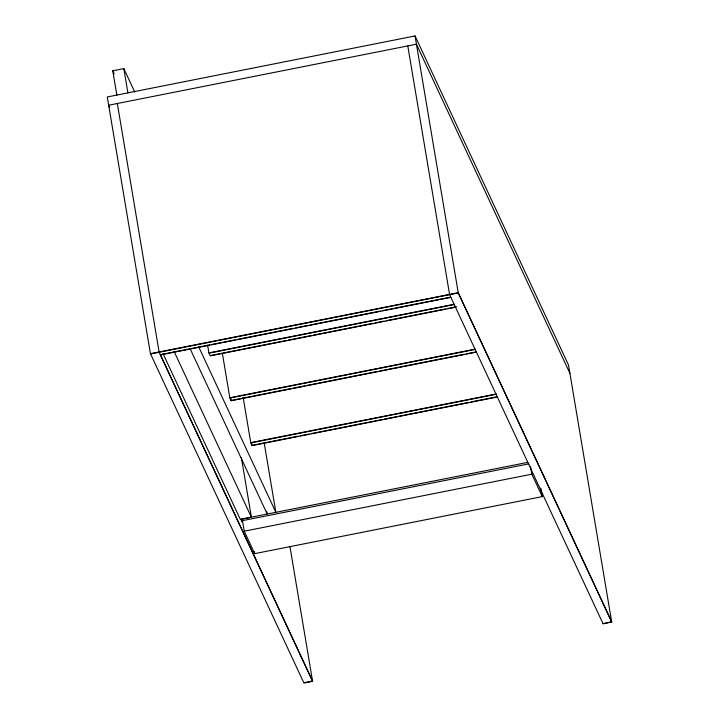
<?xml version="1.0" encoding="UTF-8"?>
<svg xmlns="http://www.w3.org/2000/svg" width="719" height="719" viewBox="0 0 719 719"><rect width="100%" height="100%" fill="white"/><g stroke="black" fill="none" stroke-linecap="round" stroke-linejoin="round"><path stroke-width="1.08" d="M116.846 95.088L112.766 70.804L123.821 68.611L134.732 91.996M611.716 622.034L568.513 365.036L415.052 35.95L107.284 96.966L150.487 353.964L458.264 292.948L611.716 622.034L603.061 623.75L449.609 294.664L407.79 45.926M160.355 354.665L209.867 344.85M212.069 344.41L220.868 342.666M223.07 342.235L235.167 339.835M237.369 339.395L293.487 328.277M295.68 327.837L307.786 325.437M309.988 325.006L380.405 311.039M382.607 310.608L449.717 297.307M160.4 354.943L450.867 297.36M454.363 304.245L208.914 352.903L210.218 355.869L455.666 307.211M454.408 304.514L208.959 353.173L207.611 345.183M211.269 355.375L286.117 340.536M288.319 340.096L311.426 335.521M313.628 335.081L373.071 323.298M375.273 322.858L384.072 321.114M386.274 320.683L445.708 308.9M447.91 308.46L456.718 306.716M475.286 349.119L229.837 397.778L231.141 400.744L476.589 352.085M475.331 349.389L229.882 398.047L222.423 353.658M231.096 400.465L290.53 388.682M292.732 388.251L304.838 385.851M307.04 385.411L377.484 371.444M379.686 371.013L464.438 354.206M466.64 353.775L475.439 352.031M496.218 393.994L250.76 442.652L252.063 445.618L497.512 396.96M496.263 394.264L250.805 442.922L243.157 397.436M253.115 445.124L298.25 436.181M300.452 435.741L309.251 433.997M311.453 433.557L381.897 419.599M384.099 419.159L396.205 416.759M398.407 416.319L468.851 402.361M471.053 401.921L497.467 396.681M527.908 462.344L240.748 519.271L242.006 521.958L241.638 519.747M241.368 457.626L251.389 517.231L240.326 519.424L163.06 353.712M528.941 463.845L242.474 520.637L244.244 531.188L254.706 553.63L542.288 496.613L540.868 488.174M244.244 531.188L531.826 474.181L542.288 496.613M304.982 682.556L311.471 681.27M603.061 623.75L611.671 621.764L458.219 292.678L150.442 353.685L303.948 683.05L312.603 681.333L289.901 546.332M569.897 373.296L416.445 44.21L108.668 105.226L109.621 107.257M112.766 70.804L114.186 73.859M198.624 346.675L275.853 512.305L264.161 442.751M189.96 348.391L267.198 514.022L266.83 511.811M174.115 351.519L251.389 517.231M160.517 355.024L312.558 681.055M312.603 681.333L159.142 352.247L117.323 103.509M530.577 466.793L531.826 474.181M415.052 35.95L458.264 292.948M251.65 443.138L252.063 445.618M230.718 398.263L231.141 400.744M254.355 551.518L254.706 553.63M123.821 68.611L127.91 92.895"/></g></svg>
